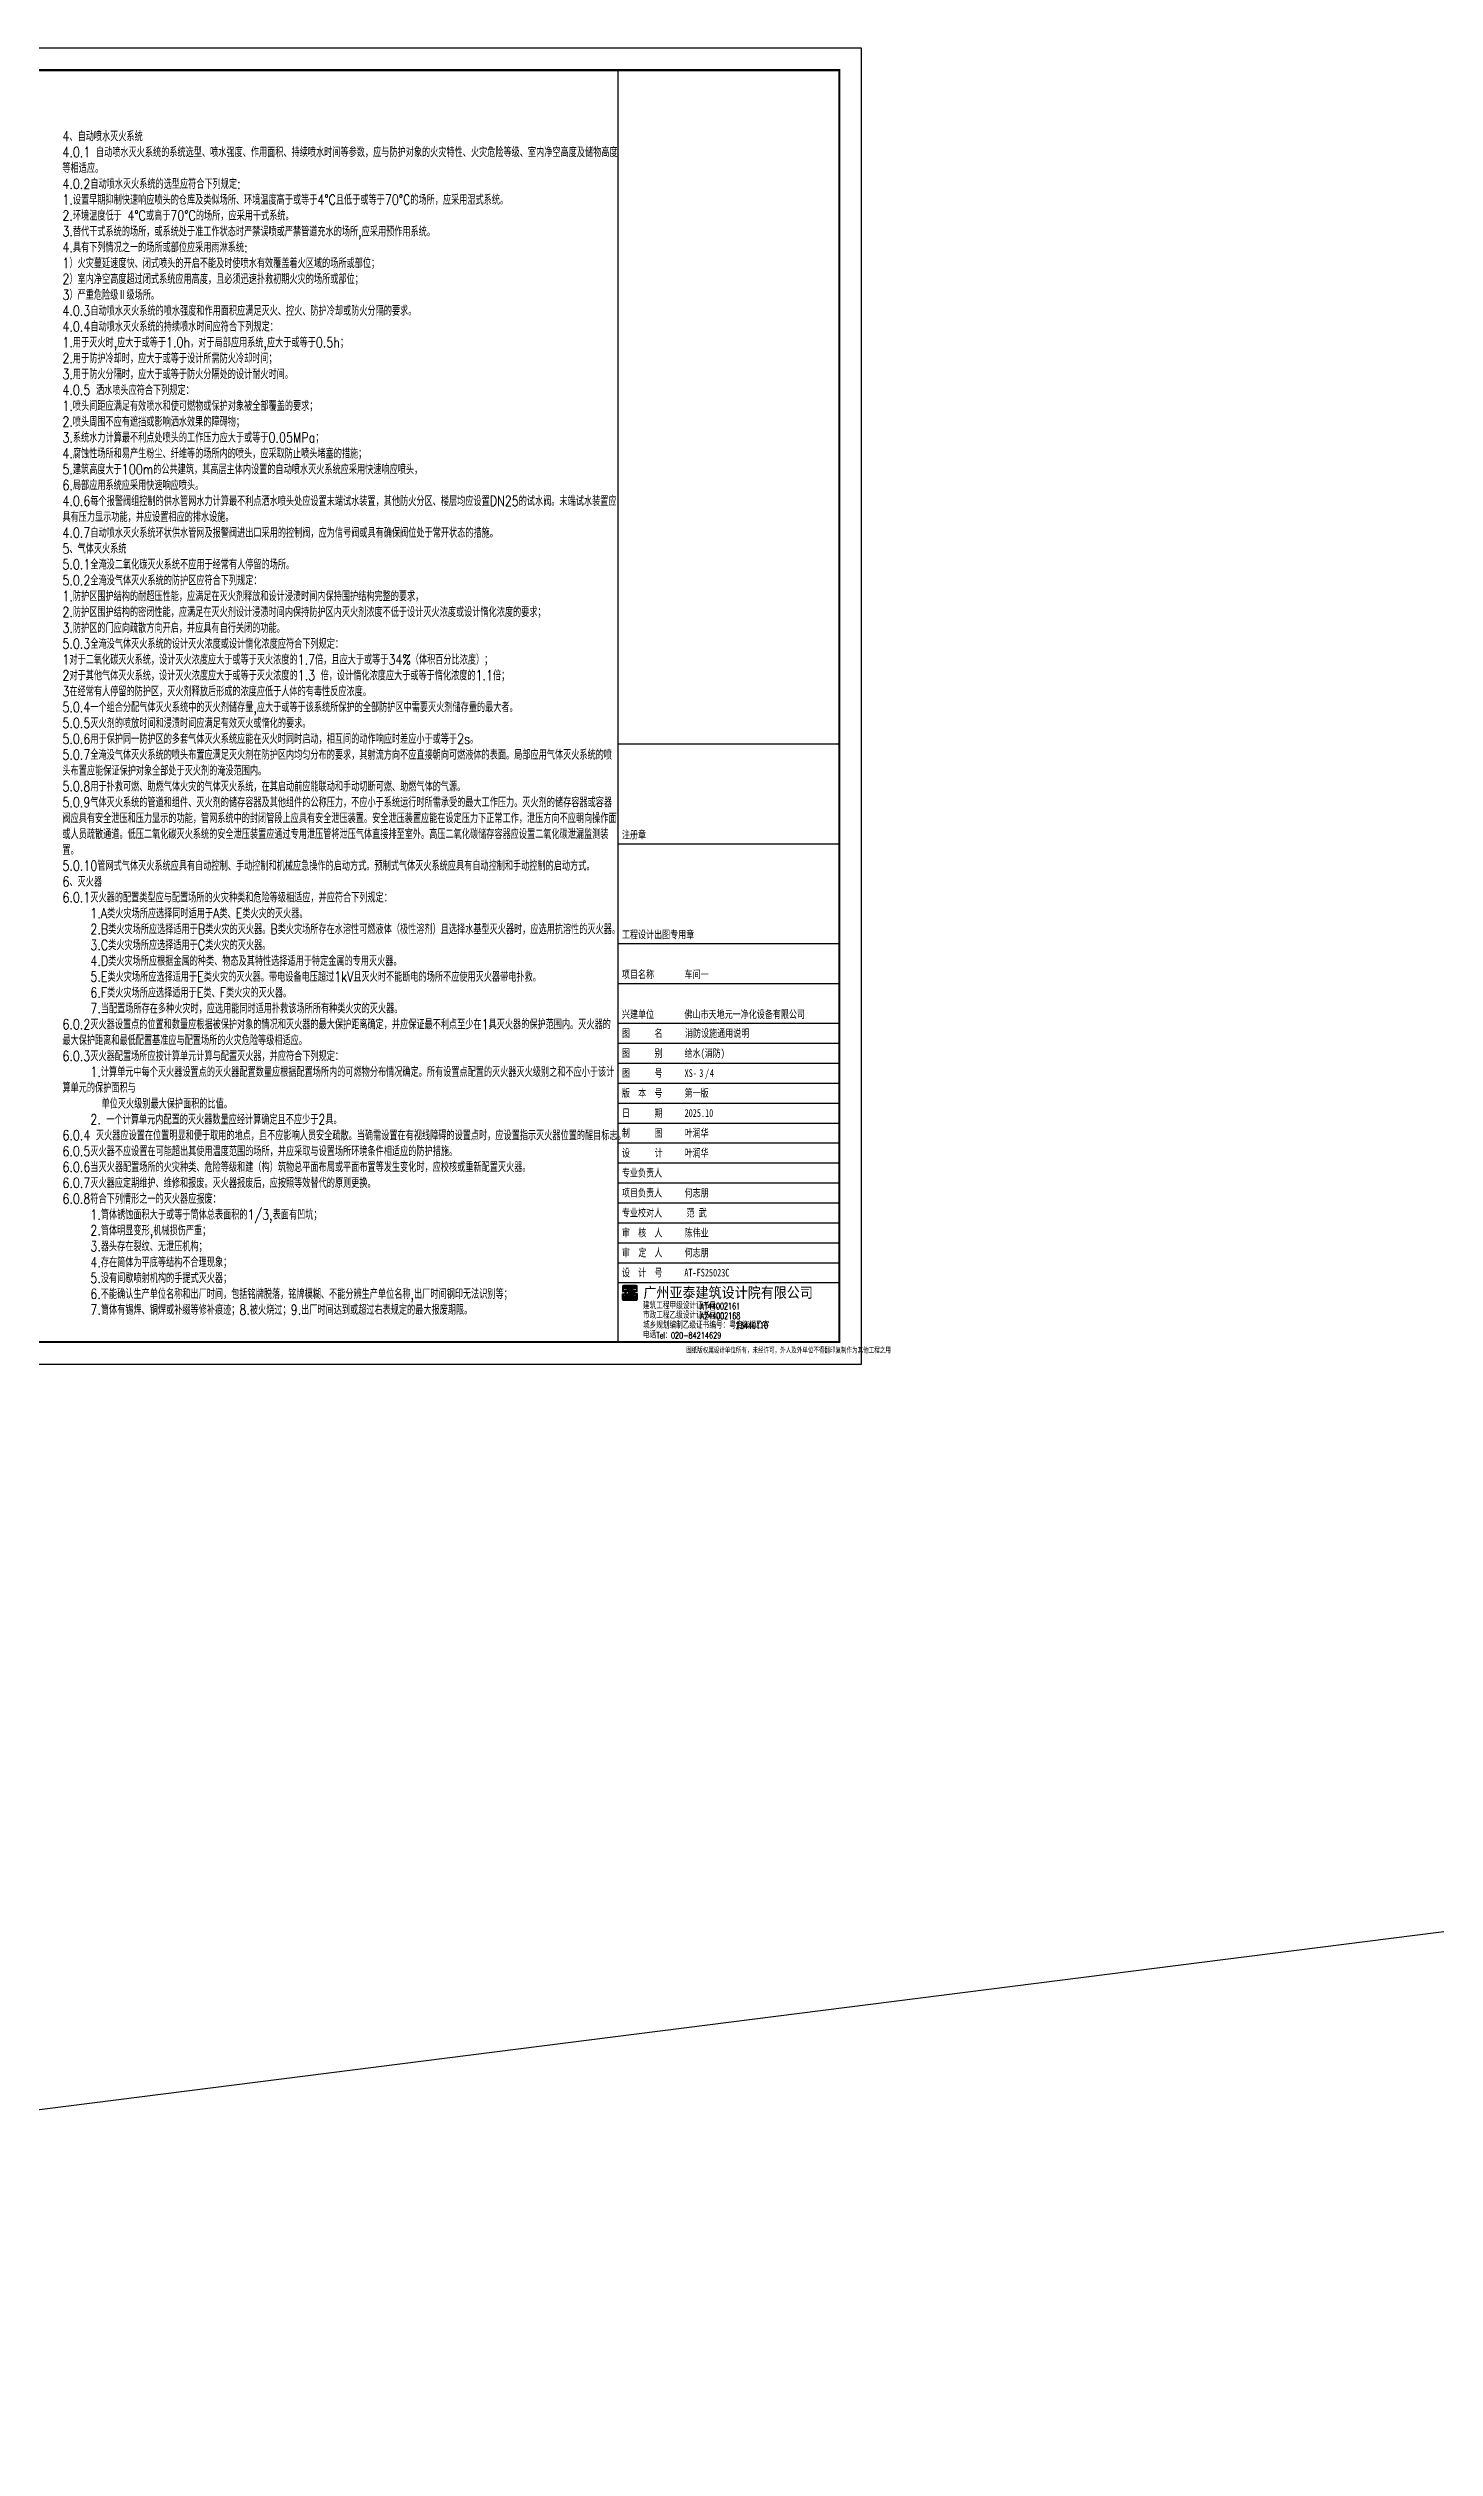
# Model space of a CAD drawing. Extents: x -539947 to 213937, y -712430 to -438816.
# Drawn here: x -366528 to -303901, y -709008 to -600689 of the extents above; entities that cross this region are included whole.
import ezdxf
from ezdxf.enums import TextEntityAlignment as Align

# ---------------------------------------------------------------- set-up
doc = ezdxf.new("R2010")
doc.units = 0
doc.header["$LTSCALE"] = 1000
doc.header["$MEASUREMENT"] = 0
for name, color, linetype in [('2', 2, 'Continuous'), ('4', 4, 'Continuous'), ('9', 9, 'Continuous'), ('PUB_TITLE', 4, 'Continuous'), ('TWT_TEXT', 7, 'Continuous'), ('框', 130, 'Continuous'), ('给排水说明文字', 7, 'Continuous')]:
    doc.layers.add(name, color=color, linetype=linetype)
doc.styles.add('-宋体', font='simsun_0.shx', dxfattribs={"width": 0.8})
doc.styles.add('_TCH_DIM', font='SIMPLEX.shx', dxfattribs={"width": 0.8, "bigfont": 'GBCBIG.shx'})
doc.styles.add('TBC', font='simhei_0.shx', dxfattribs={"width": 0.9})
doc.styles.add('天正', font='simplex.shx', dxfattribs={"width": 0.7, "bigfont": 'hztxt.shx'})

# ---------------------------------------------------------------- blocks, each defined once
blk = doc.blocks.new('A$C54597E38')
at = {"layer": '9'}
h = blk.add_hatch(dxfattribs=at)
h.set_pattern_fill('ANSI31', color=256, scale=70.630202, angle=135, style=0)
h.set_pattern_definition([(180, (-153496.256, -56662.455), (-2e-15, -8.82877527), [])])
edge = h.paths.add_edge_path()
edge.add_line((99, 458), (99, 400))
edge.add_line((99, 400), (0, 400))
edge.add_line((0, 400), (0, 620))
edge.add_arc((64, 620), 63.6, 90, 180, ccw=False)
edge.add_line((64, 683), (622, 683))
edge.add_arc((622, 620), 63.6, 0, 90, ccw=False)
edge.add_line((685, 620), (685, 396))
edge.add_line((685, 396), (594, 396))
edge.add_line((594, 396), (594, 463))
edge.add_line((594, 463), (614, 463))
edge.add_line((614, 463), (624, 463))
edge.add_line((624, 463), (624, 613))
edge.add_line((624, 613), (68, 613))
edge.add_line((68, 613), (68, 458))
edge.add_line((68, 458), (99, 458))
h.paths.add_polyline_path([(369, 293), (369, 582), (586, 582), (586, 519), (436, 519), (436, 458), (557, 458), (557, 225), (431, 225), (431, 166), (588, 166), (588, 112), (370, 112), (370, 226), (321, 226), (321, 112), (103, 112), (103, 166), (260, 166), (260, 225), (133, 225), (133, 458), (255, 458), (255, 519), (104, 519), (104, 582), (321, 582), (321, 293)])
h.paths.add_polyline_path([(196, 399), (265, 399), (265, 289), (196, 289)], flags=16)
h.paths.add_polyline_path([(494, 399), (425, 399), (425, 289), (494, 289)], flags=16)
edge = h.paths.add_edge_path()
edge.add_line((99, 225), (99, 283))
edge.add_line((99, 283), (0, 283))
edge.add_line((0, 283), (0, 64))
edge.add_arc((64, 64), 63.6, 180, 270)
edge.add_line((64, 0), (622, 0))
edge.add_arc((622, 64), 63.6, 270, 360)
edge.add_line((685, 64), (685, 287))
edge.add_line((685, 287), (594, 287))
edge.add_line((594, 287), (594, 220))
edge.add_line((594, 220), (614, 220))
edge.add_line((614, 220), (624, 220))
edge.add_line((624, 220), (624, 71))
edge.add_line((624, 71), (68, 71))
edge.add_line((68, 71), (68, 225))
edge.add_line((68, 225), (99, 225))
blk.add_lwpolyline([(99, 225), (99, 283), (0, 283), (0, 64, 0.4142136), (64, 0), (622, 0, 0.4142136), (685, 64), (685, 287), (594, 287), (594, 220), (614, 220), (624, 220), (624, 71), (68, 71), (68, 225)], format="xyb", close=True, dxfattribs=at)
blk.add_lwpolyline([(369, 293), (369, 293), (369, 582), (586, 582), (586, 519), (436, 519), (436, 458), (557, 458), (557, 225), (431, 225), (431, 166), (588, 166), (588, 112), (370, 112), (370, 226), (321, 226), (321, 112), (103, 112), (103, 166), (260, 166), (260, 225), (133, 225), (133, 458), (255, 458), (255, 519), (104, 519), (104, 582), (321, 582), (321, 293), (369, 293)], dxfattribs=at)
blk.add_lwpolyline([(494, 399), (425, 399), (425, 289), (494, 289)], close=True, dxfattribs=at)
blk = doc.blocks.new('标框')
at = {"layer": '4'}
for p, q in [((-105112, 98008), (-105112, 71592)), ((-95112, 98008), (-95112, 71592))]:
    blk.add_line(p, q, dxfattribs=at)
at = {"layer": '框'}
for p, q in [((-105112, 111592), (-105112, 71592)), ((-95112, 111592), (-95112, 71592)), ((-105112, 98584), (-95112, 98584)), ((-105112, 94081), (-95112, 94081)), ((-105112, 89578), (-95112, 89578)), ((-105112, 87777), (-95112, 87777)), ((-105112, 85976), (-95112, 85976)), ((-105112, 85075), (-95112, 85075)), ((-105112, 84174), (-95112, 84174)), ((-105112, 83274), (-95112, 83274)), ((-105112, 82373), (-95112, 82373)), ((-105112, 81473), (-95112, 81473)), ((-105112, 80572), (-95112, 80572)), ((-105112, 79671), (-95112, 79671)), ((-105112, 78771), (-95112, 78771)), ((-105112, 77870), (-95112, 77870)), ((-105112, 76970), (-95112, 76970)), ((-105112, 76069), (-95112, 76069)), ((-105112, 75168), (-95112, 75168)), ((-105112, 74268), (-95112, 74268))]:
    blk.add_line(p, q, dxfattribs=at)
at = {"layer": '4'}
blk.add_blockref('A$C54597E38', (-104913, 73473), dxfattribs=at)
at = {"layer": 'TWT_TEXT', "style": 'TBC', "width": 0.9}
blk.add_text('广州亚泰建筑设计院有限公司', height=480, dxfattribs=at).set_placement((-103962, 73582))
at = {"layer": 'TWT_TEXT', "style": '_TCH_DIM'}
for s, height, p in [('建筑工程甲级设计证书号：', 300, (-103979, 73080)), ('市政工程乙级设计证书号：', 300, (-103979, 72647)), ('城乡规划编制乙级证书编号：粤自资规乙字', 300, (-103979, 72198)), ('电话', 300, (-103979, 71765)), ('图纸版权属设计单位所有，未经许可，外人及外单位不得翻印复制作为其他工程之用', 249.73, (-102027, 71082))]:
    blk.add_text(s, height=height, rotation=359.99972, dxfattribs=at).set_placement(p)
at = {"layer": 'TWT_TEXT', "style": '天正', "width": 0.67}
for s, height, p in [('A144002161', 300, (-101392, 73058)), ('A244002168', 300, (-101382, 72625)), ('Tel：020-84214629', 290, (-103368, 71744)), ('23440110', 300, (-99787, 72179))]:
    blk.add_text(s, height=height, rotation=359.99972, dxfattribs=at).set_placement(p)
at = {"layer": '框', "style": '-宋体', "width": 0.74}
for s, p in [('注册章', (-104927, 94312)), ('工程设计出图专用章', (-104926, 89809)), ('项目名称', (-104926, 88008)), ('车间一', (-102099, 88008)), ('兴建单位', (-104926, 86207)), ('图      名', (-104926, 85353)), ('佛山市天地元一净化设备有限公司', (-102100, 86207)), ('图      别', (-104926, 84452)), ('图      号', (-104926, 83552)), ('版  本  号', (-104927, 82651)), ('第一版', (-102100, 82651)), ('制      图', (-104926, 80850)), ('日      期', (-104926, 81751)), ('2025.10', (-102099, 81751)), ('设      计', (-104926, 79950)), ('专业负责人', (-104926, 79049)), ('项目负责人', (-104926, 78148)), ('专业校对人', (-104926, 77248)), ('审  核  人', (-104926, 76347)), ('审  定  人', (-104926, 75447)), ('设  计  号', (-104926, 74546)), ('AT-FS25023C', (-102108, 74546))]:
    blk.add_text(s, height=350, dxfattribs=at).set_placement(p)
for s, p in [('叶润华', (-101553, 80850)), ('叶润华', (-101553, 79950)), ('何志朋', (-101553, 78148)), ('范 武', (-101553, 77248)), ('何志朋', (-101553, 75447)), ('陈伟业', (-101553, 76347))]:
    blk.add_text(s, height=350, dxfattribs=at).set_placement(p, align=Align.CENTER)
blk = doc.blocks.new('消防框')
at = {"layer": '4'}
blk.add_line((-66927, 44194), (-66927, 17778), dxfattribs=at)
at = {"layer": '框'}
for p, q in [((-76927, 57778), (-76927, 17778)), ((-66927, 57778), (-66927, 17778)), ((-76927, 44194), (-76927, 17778))]:
    blk.add_line(p, q, dxfattribs=at)
at = {"layer": '4'}
blk.add_blockref('标框', (28185, -53814), dxfattribs=at)
at = {"layer": '框', "style": '-宋体', "width": 0.74}
for s, p in [('给水(消防)', (-73914, 30638)), ('XS-  /', (-73914, 29737)), ('4', (-72770, 29737))]:
    blk.add_text(s, height=350, dxfattribs=at).set_placement(p)

msp = doc.modelspace()

# ---------------------------------------------------------------- linework, layer by layer
at = {"layer": '2'}
msp.add_line((-252224.8, -679217.6), (-487491, -709008.1), dxfattribs=at)
at = {"layer": '4'}
msp.add_line((-340798.7, -601688.6), (-340798.7, -659088.6), dxfattribs=at)
at = {"layer": 'PUB_TITLE'}
msp.add_lwpolyline([(-329798.7, -660088.6), (-329798.7, -600688.6), (-413898.7, -600688.6), (-413898.7, -660088.6)], close=True, dxfattribs=at)
at = {"layer": 'PUB_TITLE', "const_width": 100}
msp.add_lwpolyline([(-330798.7, -659088.6), (-330798.7, -601688.6), (-411398.7, -601688.6), (-411398.7, -659088.6)], close=True, dxfattribs=at)

# ---------------------------------------------------------------- block references
at = {"layer": '4'}
msp.add_blockref('消防框', (-263871.6, -676866.6), dxfattribs=at)

# ---------------------------------------------------------------- texts
at = {"layer": 'PUB_TITLE', "color": 4, "style": '-宋体', "width": 0.74}
msp.add_text('消防设施通用说明', height=350, dxfattribs=at).set_placement((-337765.4, -645328))
msp.add_text('3', height=350, dxfattribs=at).set_placement((-337030.2, -647127.4), align=Align.CENTER)
at = {"layer": '给排水说明文字', "color": 0, "insert": (-365876.2, -604440.2), "char_height": 460, "width": 24992.947, "attachment_point": 1, "line_spacing_factor": 0.933333, "style": '_TCH_DIM'}
msp.add_mtext('\\A1;{\\C256;4、自动喷水灭火系统\\P4.0.1 自动喷水灭火系统的系统选型、喷水强度、作用面积、持续喷水时间等参数，应与防护对象的火灾特性、火灾危险等级、室内净空高度及储物高度等相适应。\\P4.0.2自动喷水灭火系统的选型应符合下列规定:\\P1.设置早期抑制快速响应喷头的仓库及类似场所、环境温度高于或等于4°C且低于或等于70°C的场所，应采用湿式系统。^J2.环境温度低于 4°C或高于70°C的场所，应采用干式系统。^J3.替代干式系统的场所，或系统处于准工作状态时严禁误喷或严禁管道充水的场所,应采用预作用系统。^J4.具有下列情况之一的场所或部位应采用雨淋系统:^J1）火灾蔓延速度快、闭式喷头的开启不能及时使喷水有效覆盖着火区域的场所或部位；^J2）室内净空高度超过闭式系统应用高度，且必须迅速扑救初期火灾的场所或部位；^J3）严重危险级Ⅱ级场所。\\P4.0.3自动喷水灭火系统的喷水强度和作用面积应满足灭火、控火、防护冷却或防火分隔的要求。\\P4.0.4自动喷水灭火系统的持续喷水时间应符合下列规定：\\P1.用于灭火时,应大于或等于1.0h，对于局部应用系统,应大于或等于0.5h；\\P2.用于防护冷却时，应大于或等于设计所需防火冷却时间；\\P3.用于防火分隔时，应大于或等于防火分隔处的设计耐火时间。\\P4.0.5 洒水喷头应符合下列规定：\\P1.喷头间距应满足有效喷水和使可燃物或保护对象被全部覆盖的要求；\\P2.喷头周围不应有遮挡或影响洒水效果的障碍物；^J3.系统水力计算最不利点处喷头的工作压力应大于或等于0.05MPa；^J4.腐蚀性场所和易产生粉尘、纤维等的场所内的喷头，应采取防止喷头堵塞的措施；^J5.建筑高度大于100m的公共建筑，其高层主体内设置的自动喷水灭火系统应采用快速响应喷头，^J6.局部应用系统应采用快速响应喷头。\\P4.0.6每个报警阀组控制的供水管网水力计算最不利点洒水喷头处应设置末端试水装置，其他防火分区、楼层均应设置DN25的试水阀。末端试水装置应具有压力显示功能，并应设置相应的排水设施。^J4.0.7自动喷水灭火系统环状供水管网及报警阀进出口采用的控制阀，应为信号阀或具有确保阀位处于常开状态的措施。^J5、气体灭火系统\\P5.0.1全淹没二氧化碳灭火系统不应用于经常有人停留的场所。\\P5.0.2全淹没气体灭火系统的防护区应符合下列规定：^J1.防护区围护结构的耐超压性能，应满足在灭火剂释放和设计浸渍时间内保持围护结构完整的要求，^J2.防护区围护结构的密闭性能，应满足在灭火剂设计浸渍时间内保持防护区内灭火剂浓度不低于设计灭火浓度或设计惰化浓度的要求；^J3.防护区的门应向疏散方向开启，并应具有自行关闭的功能。^J5.0.3全淹没气体灭火系统的设计灭火浓度或设计惰化浓度应符合下列规定：^J1对于二氧化碳灭火系统，设计灭火浓度应大于或等于灭火浓度的1.7倍，且应大于或等于34%（体积百分比浓度）；^J2对于其他气体灭火系统，设计灭火浓度应大于或等于灭火浓度的1.3 倍，设计惰化浓度应大于或等于惰化浓度的1.1倍；^J3在经常有人停留的防护区，灭火剂释放后形成的浓度应低于人体的有毒性反应浓度。\\P5.0.4一个组合分配气体灭火系统中的灭火剂储存量,应大于或等于该系统所保护的全部防护区中需要灭火剂储存量的最大者。\\P5.0.5灭火剂的喷放时间和浸渍时间应满足有效灭火或惰化的要求。\\P5.0.6用于保护同一防护区的多套气体灭火系统应能在灭火时同时启动，相互间的动作响应时差应小于或等于2s。\\P5.0.7全淹没气体灭火系统的喷头布置应满足灭火剂在防护区内均匀分布的要求，其射流方向不应直接朝向可燃液体的表面。局部应用气体灭火系统的喷头布置应能保证保护对象全部处于灭火剂的淹没范围内。\\P5.0.8用于扑救可燃、助燃气体火灾的气体灭火系统，在其启动前应能联动和手动切断可燃、助燃气体的气源。\\P5.0.9气体灭火系统的管道和组件、灭火剂的储存容器及其他组件的公称压力，不应小于系统运行时所需承受的最大工作压力。灭火剂的储存容器或容器阀应具有安全泄压和压力显示的功能，管网系统中的封闭管段上应具有安全泄压装置。安全泄压装置应能在设定压力下正常工作，泄压方向不应朝向操作面或人员疏散通道。低压二氧化碳灭火系统的安全泄压装置应通过专用泄压管将泄压气体直接排至室外。高压二氧化碳储存容器应设置二氧化碳泄漏监测装置。^J5.0.10管网式气体灭火系统应具有自动控制、手动控制和机械应急操作的启动方式。预制式气体灭火系统应具有自动控制和手动控制的启动方式。\\P6、灭火器\\P6.0.1灭火器的配置类型应与配置场所的火灾种类和危险等级相适应，并应符合下列规定：\\P     1.A类火灾场所应选择同时适用于A类、E类火灾的灭火器。\\P     2.B类火灾场所应选择适用于B类火灾的灭火器。B类火灾场所存在水溶性可燃液体（极性溶剂）且选择水基型灭火器时，应选用抗溶性的灭火器。\\P     3.C类火灾场所应选择适用于C类火灾的灭火器。\\P     4.D类火灾场所应根据金属的种类、物态及其特性选择适用于特定金属的专用灭火器。\\P     5.E类火灾场所应选择适用于E类火灾的灭火器。带电设备电压超过1kV且灭火时不能断电的场所不应使用灭火器带电扑救。\\P     6.F类火灾场所应选择适用于E类、F类火灾的灭火器。\\P     7.当配置场所存在多种火灾时，应选用能同时适用扑救该场所所有种类火灾的灭火器。\\P6.0.2灭火器设置点的位置和数量应根据被保护对象的情况和灭火器的最大保护距离确定，并应保证最不利点至少在1具灭火器的保护范围内。灭火器的最大保护距离和最低配置基准应与配置场所的火灾危险等级相适应。\\P6.0.3灭火器配置场所应按计算单元计算与配置灭火器，并应符合下列规定：\\P     1.计算单元中每个灭火器设置点的灭火器配置数量应根据配置场所内的可燃物分布情况确定。所有设置点配置的灭火器灭火级别之和不应小于该计算单元的保护面积与    \\P       单位灭火级别最大保护面积的比值。\\P     2. 一个计算单元内配置的灭火器数量应经计算确定且不应少于2具。^J6.0.4 灭火器应设置在位置明显和便于取用的地点，且不应影响人员安全疏散。当确需设置在有视线障碍的设置点时，应设置指示灭火器位置的醒目标志。^J6.0.5灭火器不应设置在可能超出其使用温度范围的场所，并应采取与设置场所环境条件相适应的防护措施。^J6.0.6当灭火器配置场所的火灾种类、危险等级和建（构）筑物总平面布局或平面布置等发生变化时，应校核或重新配置灭火器。^J6.0.7灭火器应定期维护、维修和报废。灭火器报废后，应按照等效替代的原则更换。\\P6.0.8符合下列情形之一的灭火器应报废：\\P     1.筒体锈蚀面积大于或等于筒体总表面积的1/3,表面有凹坑；\\P     2.筒体明显变形,机械损伤严重；\\P     3.器头存在裂纹、无泄压机构；\\P     4.存在简体为平底等结构不合理现象；\\P     5.没有间歇喷射机构的手提式灭火器；\\P     6.不能确认生产单位名称和出厂时间，包括铭牌脱落，铭牌模糊、不能分辨生产单位名称,出厂时间钢印无法识别等；\\P     7.筒体有锡焊、铜焊或补缀等修补痕迹；8.被火烧过；9.出厂时间达到或超过右表规定的最大报废期限。\\P^J^J \\P^J^J }', dxfattribs=at)

doc.saveas('drawing.dxf')
